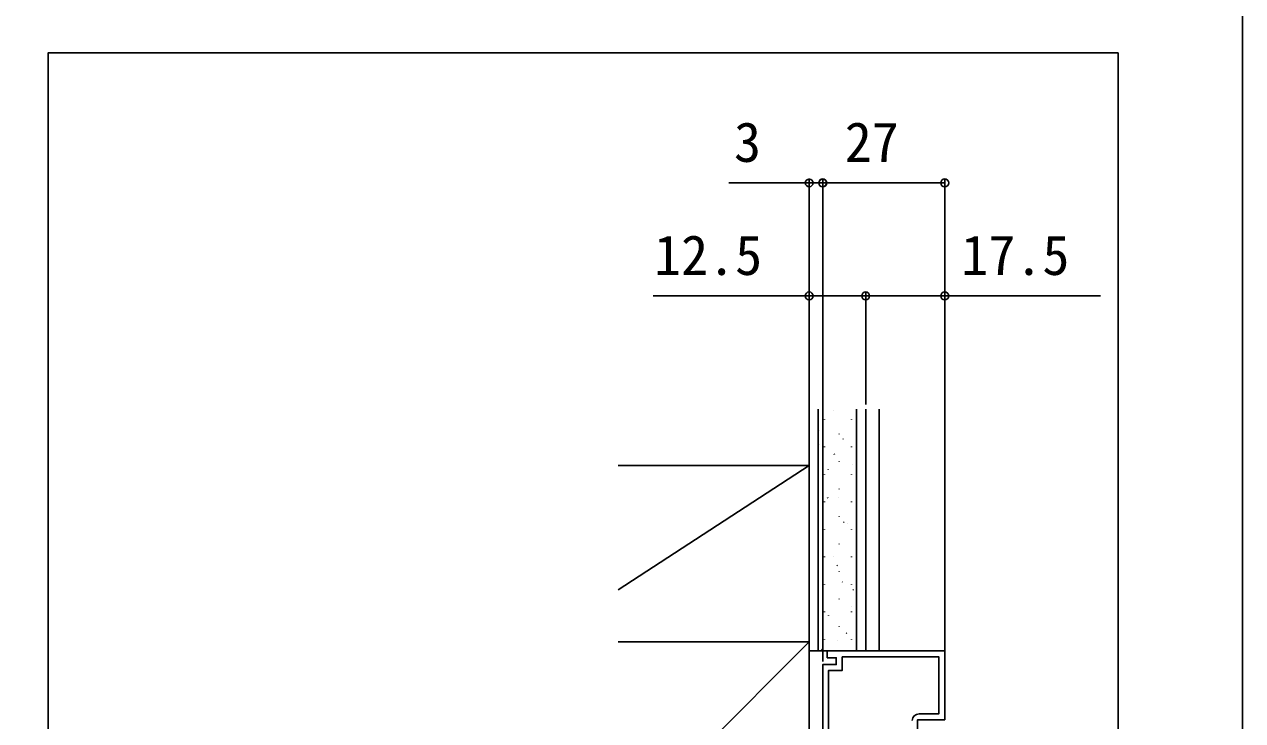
# Model space of a CAD drawing. Units: millimetres, scale not verified. Extents: x -700 to 700, y -1078 to 1074.
# Drawn here: x 430.4 to 700, y 501.9 to 655.8 of the extents above; entities that cross this region are included whole.
import ezdxf
from ezdxf.enums import TextEntityAlignment as Align

# ---------------------------------------------------------------- set-up
doc = ezdxf.new("R2010")
doc.units = ezdxf.units.MM
doc.header["$LTSCALE"] = 6
for name, color, linetype in [('0-3_YKK_11', 7, 'Continuous'), ('0-4_YKK_12', 2, 'Continuous'), ('0-5_YKK_13', 4, 'Continuous'), ('0-7_YKK_D', 6, 'Continuous'), ('0-8_YKK_ZWAK', 7, 'Continuous'), ('0-9_YSS_K', 3, 'Continuous')]:
    doc.layers.add(name, color=color, linetype=linetype)
doc.styles.add('ＭＳ ゴシック', font='')
doc.styles.get('ＭＳ ゴシック').set_extended_font_data('MS Gothic')

msp = doc.modelspace()

# ---------------------------------------------------------------- linework, layer by layer
at = {"layer": '0-3_YKK_11'}
for points in [[(607.08, 378.281), (607.08, 514.281), (610.08, 514.281), (610.08, 515.781), (608.08, 515.781), (608.08, 517.281), (634.08, 517.281), (634.08, 502.081), (628.08, 502.081), (628.08, 483.781)], [(608.38, 485.081), (608.38, 512.981), (611.38, 512.981), (611.38, 515.981), (632.78, 515.981), (632.78, 503.381), (628.38, 503.381)]]:
    msp.add_lwpolyline(points, dxfattribs=at)
msp.add_arc((628.38, 501.881), 1.5, 90.00001, 179.99999, dxfattribs=at)
at = {"layer": '0-4_YKK_12'}
msp.add_lwpolyline([(672.456, 649.5), (435.647, 649.5), (435.647, 269.009), (672.456, 269.009)], close=True, dxfattribs=at)
at = {"layer": '0-5_YKK_13'}
msp.add_line((619.58, 570.781), (619.58, 517.281), dxfattribs=at)
at = {"layer": '0-7_YKK_D'}
for p, q in [((604.08, 620.781), (586.326, 620.781)), ((604.08, 523.281), (604.08, 621.781)), ((607.08, 620.781), (604.08, 620.781)), ((607.08, 514.981), (607.08, 621.781)), ((607.08, 514.981), (607.08, 621.781)), ((634.08, 620.781), (607.08, 620.781)), ((607.08, 620.781), (610.48, 620.781)), ((634.08, 513.781), (634.08, 621.781)), ((604.08, 522.281), (604.08, 596.781)), ((616.58, 571.781), (616.58, 596.781)), ((616.58, 571.781), (616.58, 596.781)), ((634.08, 513.781), (634.08, 596.781))]:
    msp.add_line(p, q, dxfattribs=at)
for points in [[(616.58, 595.781), (604.08, 595.781), (569.58, 595.781)], [(616.58, 595.781), (634.08, 595.781), (668.58, 595.781)]]:
    msp.add_lwpolyline(points, dxfattribs=at)
for centre, radius in [((604.08, 620.781), 0.85), ((607.08, 620.781), 0.875), ((607.08, 620.781), 0.85), ((634.08, 620.781), 0.875), ((604.08, 595.781), 0.875), ((616.58, 595.781), 0.875), ((616.58, 595.781), 0.875), ((634.08, 595.781), 0.875)]:
    msp.add_circle(centre, radius, dxfattribs=at)
at = {"layer": '0-8_YKK_ZWAK'}
msp.add_lwpolyline([(-700, -1077.5), (700, -1077.5), (700, 962.5)], dxfattribs=at)
at = {"layer": '0-9_YSS_K'}
for p, q in [((604.08, 570.781), (604.08, 517.281)), ((604.08, 570.781), (604.08, 548.281)), ((606.08, 570.781), (606.08, 517.281)), ((609.371, 570.396), (609.377, 570.377)), ((614.58, 570.781), (614.58, 517.281)), ((616.58, 570.781), (616.58, 517.281)), ((616.58, 570.781), (616.58, 517.281)), ((607.466, 568.553), (607.466, 568.453)), ((613.446, 568.553), (613.446, 568.453)), ((606.08, 566.164), (606.146, 566.064)), ((610.696, 565.323), (610.696, 565.223)), ((611.58, 564.156), (611.587, 564.137)), ((606.356, 562.864), (606.363, 562.845)), ((607.466, 562.473), (607.466, 562.373)), ((609.596, 560.852), (609.706, 560.686)), ((613.446, 562.473), (613.446, 562.373)), ((561.801, 530.799), (604.08, 558.28)), ((610.696, 559.243), (610.696, 559.143)), ((613.557, 558.575), (613.563, 558.556)), ((607.466, 556.393), (607.466, 556.293)), ((608.299, 557.377), (608.305, 557.359)), ((613.446, 556.393), (613.446, 556.293)), ((610.696, 553.163), (610.696, 553.063)), ((607.466, 550.313), (607.466, 550.213)), ((608.118, 551.247), (608.228, 551.08)), ((610.509, 551.137), (610.515, 551.118)), ((613.446, 550.313), (613.446, 550.213)), ((604.08, 548.281), (604.08, 519.281)), ((610.696, 547.083), (610.696, 546.983)), ((611.678, 545.868), (611.788, 545.702)), ((612.485, 545.557), (612.491, 545.538)), ((607.227, 544.359), (607.234, 544.34)), ((607.466, 544.233), (607.466, 544.133)), ((613.446, 544.233), (613.446, 544.133)), ((610.696, 541.003), (610.696, 540.903)), ((614.427, 540.071), (614.434, 540.052)), ((607.466, 538.153), (607.466, 538.053)), ((609.437, 538.119), (609.443, 538.1)), ((613.446, 538.153), (613.446, 538.053)), ((610.2, 536.263), (610.31, 536.096)), ((610.696, 534.923), (610.696, 534.823)), ((606.155, 531.34), (606.162, 531.322)), ((607.466, 532.073), (607.466, 531.973)), ((611.413, 532.538), (611.42, 532.519)), ((613.446, 532.073), (613.446, 531.973)), ((610.696, 528.843), (610.696, 528.743)), ((613.76, 530.885), (613.87, 530.718)), ((607.466, 525.993), (607.466, 525.893)), ((613.356, 527.052), (613.362, 527.033)), ((613.446, 525.993), (613.446, 525.893)), ((608.365, 525.1), (608.372, 525.081)), ((610.696, 522.763), (610.696, 522.663)), ((612.282, 521.279), (612.392, 521.112)), ((561.801, 477.001), (604.08, 519.281)), ((604.08, 414.281), (604.08, 519.281)), ((606.836, 517.67), (606.946, 517.503)), ((607.466, 519.913), (607.466, 519.813)), ((610.341, 519.52), (610.348, 519.501)), ((613.446, 519.913), (613.446, 519.813)), ((604.08, 517.281), (616.58, 517.281))]:
    msp.add_line(p, q, dxfattribs=at)
for points in [[(561.801, 558.281), (604.08, 558.281), (604.08, 519.281), (561.801, 519.281)], [(604.08, 414.281), (604.08, 519.281), (561.801, 519.281)]]:
    msp.add_lwpolyline(points, dxfattribs=at)

# ---------------------------------------------------------------- texts
at = {"layer": '0-7_YKK_D', "style": 'ＭＳ ゴシック'}
for s, p in [('3', (587.439, 622.781)), ('27', (611.955, 622.781)), ('12.5', (569.739, 597.781)), ('17.5', (637.739, 597.781))]:
    msp.add_text(s, height=8.798, dxfattribs=at).set_placement(p, align=Align.BOTTOM_LEFT)

doc.saveas('drawing.dxf')
